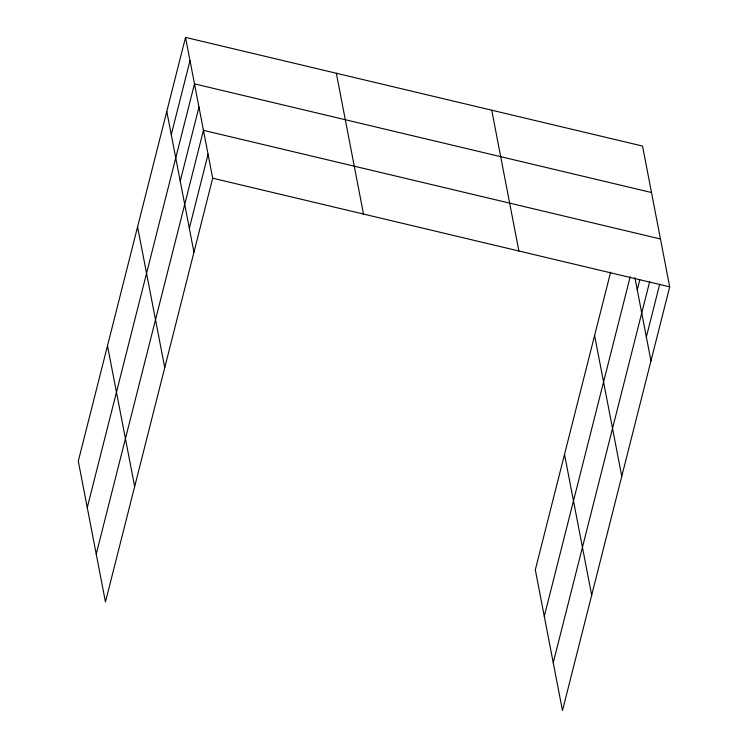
<?xml version="1.0" encoding="UTF-8"?>
<svg xmlns="http://www.w3.org/2000/svg" width="748" height="748" viewBox="0 0 748 748"><rect width="100%" height="100%" fill="white"/><g stroke="black" fill="none" stroke-linecap="round" stroke-linejoin="round"><path stroke-width="1.12" d="M185.523 37.4L78.297 461.142L105.459 601.944L212.684 178.202L185.523 37.4L642.541 146.056L669.703 286.858L562.477 710.6L535.316 569.798L610.63 272.141M171.264 134.677L190.001 60.635M87.264 507.602L194.489 83.87L651.499 192.526M180.231 181.147L198.968 107.095M96.23 554.072L203.447 130.33L660.465 238.986M189.328 228.318L208.066 154.266M544.282 616.259L630.19 276.751M637.249 289.803L639.802 279.705M553.24 662.728L649.675 281.622M646.347 336.974L659.689 284.24M212.684 178.202L669.703 286.858M634.902 277.63L650.966 360.91M594.604 335.506L621.766 476.308M564.516 454.401L591.677 595.202M491.726 110.199L518.888 251.001M336.338 73.257L363.5 214.059M166.785 111.443L193.947 252.254M137.585 226.84L164.747 367.651M107.497 345.744L134.659 486.546"/></g></svg>
